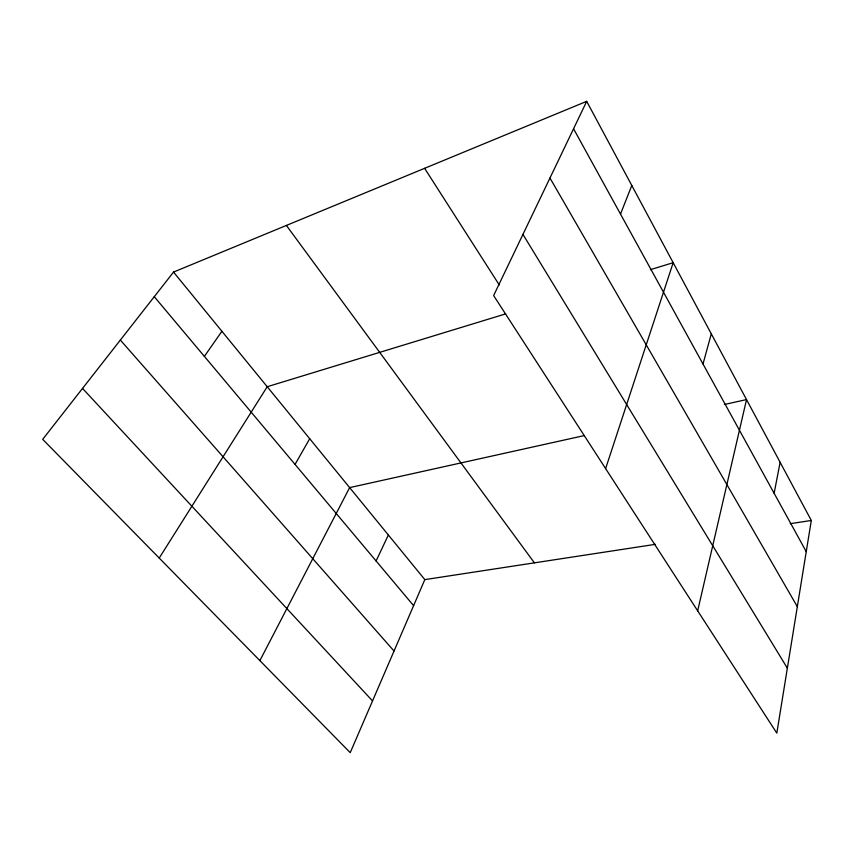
<?xml version="1.0" encoding="UTF-8"?>
<svg xmlns="http://www.w3.org/2000/svg" width="854" height="854" viewBox="0 0 854 854"><rect width="100%" height="100%" fill="white"/><g stroke="black" fill="none" stroke-linecap="round" stroke-linejoin="round"><path stroke-width="1.28" d="M811.3 520.47L776.82 733.138L493.633 295.569L586.698 101.338L811.3 520.47L790.26 523.683M774.13 493.281L780.129 462.302M697.675 610.845L746.524 399.587L724.427 404.486M703.002 364.017L711.297 333.85M605.625 468.611L673.176 262.701L650.406 269.661M620.506 214.087L631.789 185.478M655.36 544.34L424.822 579.62L350.225 752.662L42.7 439.34L173.533 272.074L586.698 101.338M376.091 560.982L388.367 534.999M259.883 660.622L349.649 487.613L584.019 435.636M295.046 464.416L309.703 438.732M159.218 558.057L267.217 386.723L505.675 313.877M204.362 356.374L221.912 331.288M82.539 388.41L372.536 700.92M120.35 340.063L394.036 651.036M154.275 296.69L413.603 605.657M173.533 272.074L424.822 579.62M286.389 225.435L534.412 562.85M424.609 168.313L499.291 284.969M522.947 234.402L787.356 668.159M549.965 178.016L797.326 606.66M573.557 128.762L806.24 551.641"/></g></svg>
